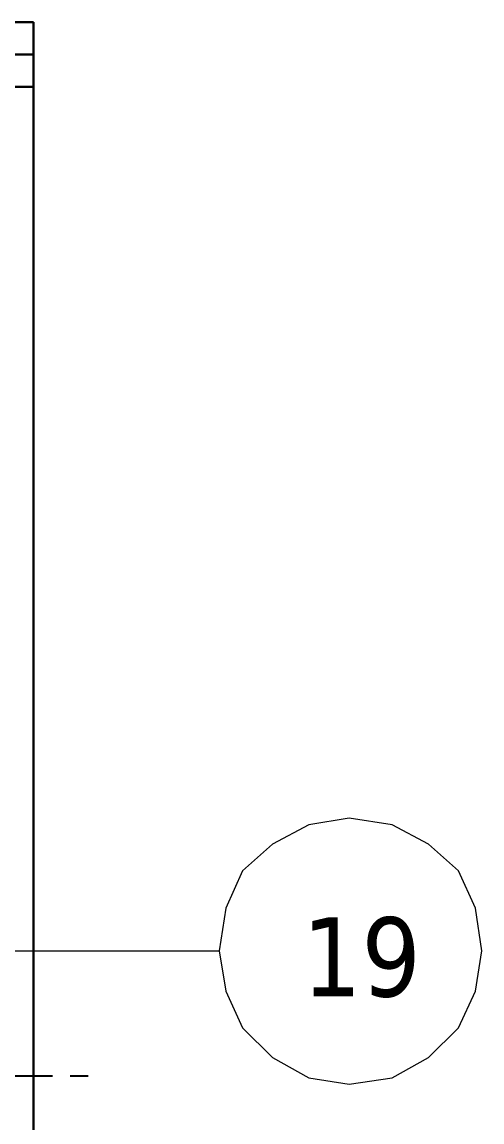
# Model space of a CAD drawing. Header units: millimetres. Extents: x 183355 to 194386, y -190559 to -183233.
# Drawn here: x 186847 to 187060, y -184408 to -183899 of the extents above; entities that cross this region are included whole.
import ezdxf

# ---------------------------------------------------------------- set-up
doc = ezdxf.new("R2010")
doc.units = ezdxf.units.MM
doc.header["$LTSCALE"] = 13
doc.linetypes.add('CENTER', pattern=[50.8, 31.75, -6.35, 6.35, -6.35])
doc.layers.add('3中心线层', color=1, linetype='CENTER')
doc.layers.add('粗实线', color=4, linetype='Continuous')
doc.layers.add('标注、文本', color=3, linetype='Continuous', lineweight=25)
doc.layers.add('铁心', color=3, linetype='Continuous', lineweight=0)
doc.styles.add('Tahoma$001', font='tahoma.ttf', dxfattribs={"height": 2.159784})

msp = doc.modelspace()

# ---------------------------------------------------------------- linework, layer by layer
at = {"layer": '3中心线层', "ltscale": 0.1}
msp.add_line((186819.715, -184386.973), (186884.715, -184386.973), dxfattribs=at)
at = {"layer": '标注、文本', "color": 4, "lineweight": 30}
msp.add_line((186852.215, -185898.969), (186852.215, -184123.971), dxfattribs=at)
at = {"layer": '粗实线', "lineweight": 30}
for p, q in [((186852.215, -183898.971), (184852.215, -183898.971)), ((186852.215, -184123.971), (186852.215, -183898.971)), ((186852.215, -183913.971), (184852.215, -183913.971)), ((186852.215, -183928.971), (184852.215, -183928.971))]:
    msp.add_line(p, q, dxfattribs=at)
at = {"layer": '铁心'}
for p, q in [((186998.479, -184267.712), (186979.805, -184270.723)), ((187018.357, -184270.723), (186998.479, -184267.712)), ((186979.805, -184270.723), (186962.939, -184279.759)), ((187035.224, -184279.759), (187018.357, -184270.723)), ((186962.939, -184279.759), (186949.084, -184292.108)), ((187049.078, -184292.108), (187035.224, -184279.759)), ((186949.084, -184292.108), (186941.253, -184309.276)), ((187056.909, -184309.276), (187049.078, -184292.108)), ((186941.253, -184309.276), (186938.241, -184329.154)), ((187059.921, -184329.154), (187056.909, -184309.276)), ((186938.241, -184329.154), (186941.253, -184347.828)), ((187056.909, -184347.828), (187059.921, -184329.154)), ((186941.253, -184347.828), (186949.084, -184364.694)), ((187049.078, -184364.694), (187056.909, -184347.828)), ((186949.084, -184364.694), (186962.939, -184378.549)), ((187035.224, -184378.549), (187049.078, -184364.694)), ((186962.939, -184378.549), (186979.805, -184387.885)), ((187018.357, -184387.885), (187035.224, -184378.549)), ((186979.805, -184387.885), (186998.479, -184390.897)), ((186998.479, -184390.897), (187018.357, -184387.885))]:
    msp.add_line(p, q, dxfattribs=at)
msp.add_lwpolyline([(186532.34, -184329.154), (186938.241, -184329.154), (186938.241, -184329.154)], dxfattribs=at)

# ---------------------------------------------------------------- texts
at = {"layer": '铁心', "style": 'Tahoma$001'}
msp.add_text('19', height=36.6818, dxfattribs=at).set_placement((186976.592, -184350.237))

doc.saveas('drawing.dxf')
